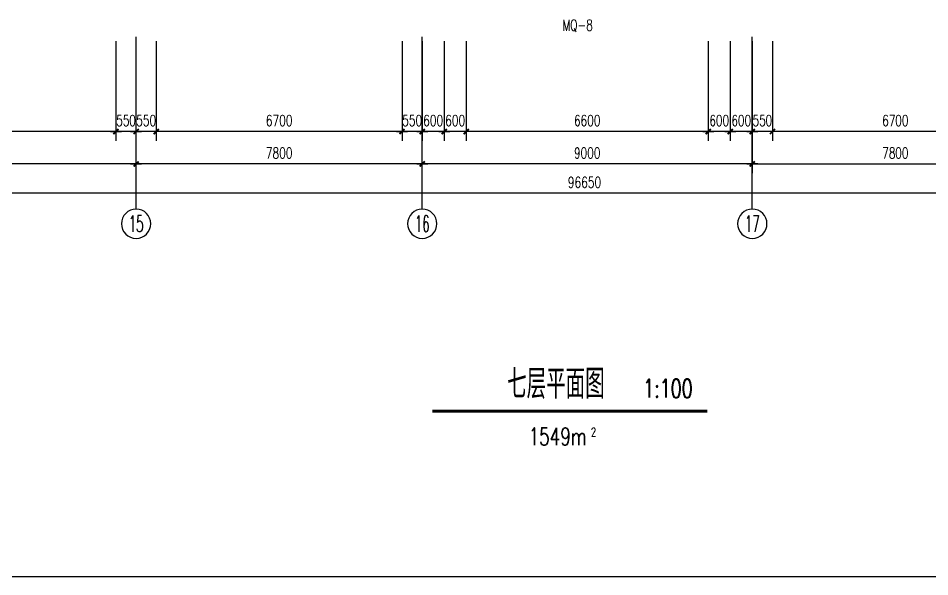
# Model space of a CAD drawing. Extents: x 816818 to 2098601, y 111417 to 390605.
# Drawn here: x 858822 to 883675, y 111417 to 126659 of the extents above; entities that cross this region are included whole.
import ezdxf
from ezdxf.enums import TextEntityAlignment as Align

# ---------------------------------------------------------------- set-up
doc = ezdxf.new("R2010")
doc.units = 0
doc.header["$LTSCALE"] = 1000
doc.header["$MEASUREMENT"] = 0
doc.layers.get('0').update_dxf_attribs({"linetype": 'CONTINUOUS'})
doc.layers.get('DEFPOINTS').update_dxf_attribs({"linetype": 'CONTINUOUS'})
for name, color, linetype in [('AXIS', 3, 'CONTINUOUS'), ('AXIS_TEXT', 7, 'CONTINUOUS'), ('MCB', 30, 'CONTINUOUS'), ('PUB_TEXT', 7, 'CONTINUOUS'), ('WINDOW', 2, 'CONTINUOUS'), ('面积注记', 7, 'CONTINUOUS')]:
    doc.layers.add(name, color=color, linetype=linetype)
doc.styles.add('_HZTXT', font='romans.shx', dxfattribs={"width": 0.7, "bigfont": 'z.shx'})
doc.styles.add('COMPLEX', font='COMPLEX')
doc.styles.add('DIM_FONT', font='SIMPLEX.shx', dxfattribs={"width": 0.7})
doc.styles.add('Z', font='romans', dxfattribs={"width": 0.8, "bigfont": 'z'})
doc.dimstyles.new('AXIS', dxfattribs={"dimtxt": 300, "dimasz": 1, "dimexe": 250, "dimexo": 300, "dimgap": 150, "dimtad": 1, "dimdec": 0, "dimzin": 0, "dimdsep": 46, "dimtxsty": 'DIM_FONT', "dimblk": '_DIMX', "dimcen": 2.5, "dimse1": 1, "dimse2": 1, "dimclrt": 7, "dimadec": 0, "dimazin": 0, "dimtfac": 1, "dimtdec": 0, "dimtix": 1, "dimtmove": 2, "dimatfit": 3, "dimldrblk": '_DIMX', "dimfxl": 1, "dimarcsym": 0})
doc.dimstyles.new('DIMA', dxfattribs={"dimtxt": 300, "dimasz": 1, "dimexe": 250, "dimexo": 300, "dimgap": 150, "dimtad": 1, "dimdec": 0, "dimzin": 0, "dimdsep": 46, "dimtxsty": 'DIM_FONT', "dimblk": '_DIMX', "dimcen": 2.5, "dimse1": 1, "dimclrt": 7, "dimadec": 0, "dimazin": 0, "dimtfac": 1, "dimtdec": 0, "dimtix": 1, "dimtmove": 2, "dimatfit": 3, "dimldrblk": '_DIMX', "dimfxl": 1, "dimarcsym": 0})
doc.dimstyles.new('DIMB', dxfattribs={"dimtxt": 300, "dimasz": 1, "dimexe": 250, "dimexo": 300, "dimgap": 150, "dimtad": 1, "dimdec": 0, "dimzin": 0, "dimdsep": 46, "dimtxsty": 'DIM_FONT', "dimblk": '_DIMX', "dimcen": 2.5, "dimse2": 1, "dimclrt": 7, "dimadec": 0, "dimazin": 0, "dimtfac": 1, "dimtdec": 0, "dimtix": 1, "dimtmove": 2, "dimatfit": 3, "dimldrblk": '_DIMX', "dimfxl": 1, "dimarcsym": 0})
doc.dimstyles.new('DIMN', dxfattribs={"dimtxt": 300, "dimasz": 1, "dimexe": 250, "dimexo": 300, "dimgap": 150, "dimtad": 1, "dimdec": 0, "dimzin": 0, "dimdsep": 46, "dimtxsty": 'DIM_FONT', "dimblk": '_DIMX', "dimcen": 2.5, "dimclrt": 7, "dimadec": 0, "dimazin": 0, "dimtfac": 1, "dimtdec": 0, "dimtix": 1, "dimtmove": 2, "dimatfit": 3, "dimldrblk": '_DIMX', "dimfxl": 1, "dimarcsym": 0})

# ---------------------------------------------------------------- blocks, each defined once
blk = doc.blocks.new('_AXISO')
blk.add_circle((0, 0), 0.5)
at = {"layer": 'AXIS_TEXT', "style": 'COMPLEX', "width": 1.041667}
blk.add_attdef('A', text='', height=0.56, dxfattribs=at).set_placement((-0.25, -0.28), (0.25, -0.28), align=Align.FIT)
blk = doc.blocks.new('_DIMX')
blk.add_line((-150, 0), (150, 0))
at = {"const_width": 50}
blk.add_lwpolyline([(-70, -70), (70, 70)], dxfattribs=at)
blk = doc.blocks.new('*D230')
at = {"layer": 'AXIS', "color": 0, "lineweight": -2, "transparency": 16777216}
blk.add_line((878835, 122681), (869837, 122681), dxfattribs=at)
at = {"layer": 'DEFPOINTS', "color": 0, "transparency": 16777216}
for p in [(869836, 126155), (878836, 126155), (869836, 122681)]:
    blk.add_point(p, dxfattribs=at)
at = {"layer": 'AXIS', "color": 0, "lineweight": -2, "transparency": 16777216, "rotation": 180}
blk.add_blockref('_DIMX', (869836, 122681), dxfattribs=at)
at = {"layer": 'AXIS', "color": 0, "lineweight": -2, "transparency": 16777216}
blk.add_blockref('_DIMX', (878836, 122681), dxfattribs=at)
at = {"layer": 'AXIS', "color": 7, "transparency": 16777216, "insert": (874336, 122981), "char_height": 300, "attachment_point": 5, "style": 'DIM_FONT'}
blk.add_mtext('9000', dxfattribs=at)
blk = doc.blocks.new('*D231')
at = {"layer": 'AXIS', "color": 0, "lineweight": -2, "transparency": 16777216}
blk.add_line((869835, 122681), (862037, 122681), dxfattribs=at)
at = {"layer": 'DEFPOINTS', "color": 0, "transparency": 16777216}
for p in [(862036, 126155), (869836, 126155), (862036, 122681)]:
    blk.add_point(p, dxfattribs=at)
at = {"layer": 'AXIS', "color": 0, "lineweight": -2, "transparency": 16777216, "rotation": 180}
blk.add_blockref('_DIMX', (862036, 122681), dxfattribs=at)
at = {"layer": 'AXIS', "color": 0, "lineweight": -2, "transparency": 16777216}
blk.add_blockref('_DIMX', (869836, 122681), dxfattribs=at)
at = {"layer": 'AXIS', "color": 7, "transparency": 16777216, "insert": (865936, 122981), "char_height": 300, "attachment_point": 5, "style": 'DIM_FONT'}
blk.add_mtext('7800', dxfattribs=at)
blk = doc.blocks.new('*D232')
at = {"layer": 'AXIS', "color": 0, "lineweight": -2, "transparency": 16777216}
blk.add_line((862035, 122681), (854237, 122681), dxfattribs=at)
at = {"layer": 'DEFPOINTS', "color": 0, "transparency": 16777216}
for p in [(854236, 126155), (862036, 126155), (854236, 122681)]:
    blk.add_point(p, dxfattribs=at)
at = {"layer": 'AXIS', "color": 0, "lineweight": -2, "transparency": 16777216, "rotation": 180}
blk.add_blockref('_DIMX', (854236, 122681), dxfattribs=at)
at = {"layer": 'AXIS', "color": 0, "lineweight": -2, "transparency": 16777216}
blk.add_blockref('_DIMX', (862036, 122681), dxfattribs=at)
at = {"layer": 'AXIS', "color": 7, "transparency": 16777216, "insert": (858136, 122981), "char_height": 300, "attachment_point": 5, "style": 'DIM_FONT'}
blk.add_mtext('7800', dxfattribs=at)
blk = doc.blocks.new('*D237')
at = {"layer": 'AXIS', "color": 0, "lineweight": -2, "transparency": 16777216}
for p, q in [((825936, 125855), (825936, 121631)), ((922586, 125855), (922586, 121631)), ((922585, 121881), (825937, 121881))]:
    blk.add_line(p, q, dxfattribs=at)
at = {"layer": 'DEFPOINTS', "color": 0, "transparency": 16777216}
for p in [(825936, 126155), (922586, 126155), (825936, 121881)]:
    blk.add_point(p, dxfattribs=at)
at = {"layer": 'AXIS', "color": 0, "lineweight": -2, "transparency": 16777216, "rotation": 180}
blk.add_blockref('_DIMX', (825936, 121881), dxfattribs=at)
at = {"layer": 'AXIS', "color": 0, "lineweight": -2, "transparency": 16777216}
blk.add_blockref('_DIMX', (922586, 121881), dxfattribs=at)
at = {"layer": 'AXIS', "color": 7, "transparency": 16777216, "insert": (874261, 122181), "char_height": 300, "attachment_point": 5, "style": 'DIM_FONT'}
blk.add_mtext('96650', dxfattribs=at)
blk = doc.blocks.new('*D238')
at = {"layer": 'AXIS', "color": 0, "lineweight": -2, "transparency": 16777216}
for p, q in [((862586, 126032), (862586, 123317)), ((862035, 123567), (862034, 123567)), ((862586, 123567), (862036, 123567)), ((862587, 123567), (862588, 123567))]:
    blk.add_line(p, q, dxfattribs=at)
at = {"layer": 'DEFPOINTS', "color": 0, "transparency": 16777216}
for p in [(862036, 126332), (862586, 126332), (862036, 123567)]:
    blk.add_point(p, dxfattribs=at)
at = {"layer": 'AXIS', "color": 0, "lineweight": -2, "transparency": 16777216}
blk.add_blockref('_DIMX', (862036, 123567), dxfattribs=at)
at = {"layer": 'AXIS', "color": 0, "lineweight": -2, "transparency": 16777216, "rotation": 180}
blk.add_blockref('_DIMX', (862586, 123567), dxfattribs=at)
at = {"layer": 'AXIS', "color": 7, "transparency": 16777216, "insert": (862311, 123867), "char_height": 300, "attachment_point": 5, "style": 'DIM_FONT'}
blk.add_mtext('550', dxfattribs=at)
blk = doc.blocks.new('*D239')
at = {"layer": 'AXIS', "color": 0, "lineweight": -2, "transparency": 16777216}
for p, q in [((851286, 126032), (851286, 123317)), ((861486, 126032), (861486, 123317)), ((861485, 123567), (851287, 123567))]:
    blk.add_line(p, q, dxfattribs=at)
at = {"layer": 'DEFPOINTS', "color": 0, "transparency": 16777216}
for p in [(851286, 126332), (861486, 126332), (851286, 123567)]:
    blk.add_point(p, dxfattribs=at)
at = {"layer": 'AXIS', "color": 0, "lineweight": -2, "transparency": 16777216, "rotation": 180}
blk.add_blockref('_DIMX', (851286, 123567), dxfattribs=at)
at = {"layer": 'AXIS', "color": 0, "lineweight": -2, "transparency": 16777216}
blk.add_blockref('_DIMX', (861486, 123567), dxfattribs=at)
at = {"layer": 'AXIS', "color": 7, "transparency": 16777216, "insert": (856386, 123867), "char_height": 300, "attachment_point": 5, "style": 'DIM_FONT'}
blk.add_mtext('10200', dxfattribs=at)
blk = doc.blocks.new('*D247')
at = {"layer": 'AXIS', "color": 0, "lineweight": -2, "transparency": 16777216}
for p, q in [((861486, 126032), (861486, 123317)), ((861485, 123567), (861484, 123567)), ((862036, 123567), (861486, 123567)), ((862037, 123567), (862038, 123567))]:
    blk.add_line(p, q, dxfattribs=at)
at = {"layer": 'DEFPOINTS', "color": 0, "transparency": 16777216}
for p in [(861486, 126332), (862036, 126332), (861486, 123567)]:
    blk.add_point(p, dxfattribs=at)
at = {"layer": 'AXIS', "color": 0, "lineweight": -2, "transparency": 16777216}
blk.add_blockref('_DIMX', (861486, 123567), dxfattribs=at)
at = {"layer": 'AXIS', "color": 0, "lineweight": -2, "transparency": 16777216, "rotation": 180}
blk.add_blockref('_DIMX', (862036, 123567), dxfattribs=at)
at = {"layer": 'AXIS', "color": 7, "transparency": 16777216, "insert": (861761, 123867), "char_height": 300, "attachment_point": 5, "style": 'DIM_FONT'}
blk.add_mtext('550', dxfattribs=at)
blk = doc.blocks.new('*D249')
at = {"layer": 'AXIS', "color": 0, "lineweight": -2, "transparency": 16777216}
for p, q in [((878836, 125855), (878836, 122431)), ((886636, 125855), (886636, 122431)), ((878837, 122681), (886635, 122681))]:
    blk.add_line(p, q, dxfattribs=at)
at = {"layer": 'DEFPOINTS', "color": 0, "transparency": 16777216}
for p in [(878836, 126155), (886636, 126155), (886636, 122681)]:
    blk.add_point(p, dxfattribs=at)
at = {"layer": 'AXIS', "color": 0, "lineweight": -2, "transparency": 16777216, "rotation": 180}
blk.add_blockref('_DIMX', (878836, 122681), dxfattribs=at)
at = {"layer": 'AXIS', "color": 0, "lineweight": -2, "transparency": 16777216}
blk.add_blockref('_DIMX', (886636, 122681), dxfattribs=at)
at = {"layer": 'AXIS', "color": 7, "transparency": 16777216, "insert": (882736, 122981), "char_height": 300, "attachment_point": 5, "style": 'DIM_FONT'}
blk.add_mtext('7800', dxfattribs=at)
blk = doc.blocks.new('*D261')
at = {"layer": 'AXIS', "color": 0, "lineweight": -2, "transparency": 16777216}
for p, q in [((879386, 126032), (879386, 123317)), ((886086, 126032), (886086, 123317)), ((886085, 123567), (879387, 123567))]:
    blk.add_line(p, q, dxfattribs=at)
at = {"layer": 'DEFPOINTS', "color": 0, "transparency": 16777216}
for p in [(879386, 126332), (886086, 126332), (879386, 123567)]:
    blk.add_point(p, dxfattribs=at)
at = {"layer": 'AXIS', "color": 0, "lineweight": -2, "transparency": 16777216, "rotation": 180}
blk.add_blockref('_DIMX', (879386, 123567), dxfattribs=at)
at = {"layer": 'AXIS', "color": 0, "lineweight": -2, "transparency": 16777216}
blk.add_blockref('_DIMX', (886086, 123567), dxfattribs=at)
at = {"layer": 'AXIS', "color": 7, "transparency": 16777216, "insert": (882736, 123867), "char_height": 300, "attachment_point": 5, "style": 'DIM_FONT'}
blk.add_mtext('6700', dxfattribs=at)
blk = doc.blocks.new('*D262')
at = {"layer": 'AXIS', "color": 0, "lineweight": -2, "transparency": 16777216}
for p, q in [((878836, 126032), (878836, 123317)), ((879386, 126032), (879386, 123317)), ((878835, 123567), (878834, 123567)), ((879386, 123567), (878836, 123567)), ((879387, 123567), (879388, 123567))]:
    blk.add_line(p, q, dxfattribs=at)
at = {"layer": 'DEFPOINTS', "color": 0, "transparency": 16777216}
for p in [(878836, 126332), (879386, 126332), (878836, 123567)]:
    blk.add_point(p, dxfattribs=at)
at = {"layer": 'AXIS', "color": 0, "lineweight": -2, "transparency": 16777216}
blk.add_blockref('_DIMX', (878836, 123567), dxfattribs=at)
at = {"layer": 'AXIS', "color": 0, "lineweight": -2, "transparency": 16777216, "rotation": 180}
blk.add_blockref('_DIMX', (879386, 123567), dxfattribs=at)
at = {"layer": 'AXIS', "color": 7, "transparency": 16777216, "insert": (879111, 123867), "char_height": 300, "attachment_point": 5, "style": 'DIM_FONT'}
blk.add_mtext('550', dxfattribs=at)
blk = doc.blocks.new('*D270')
at = {"layer": 'AXIS', "color": 0, "lineweight": -2, "transparency": 16777216}
for p, q in [((877636, 126032), (877636, 123317)), ((878236, 126032), (878236, 123317)), ((877635, 123567), (877634, 123567)), ((878236, 123567), (877636, 123567)), ((878237, 123567), (878238, 123567))]:
    blk.add_line(p, q, dxfattribs=at)
at = {"layer": 'DEFPOINTS', "color": 0, "transparency": 16777216}
for p in [(877636, 126332), (878236, 126332), (877636, 123567)]:
    blk.add_point(p, dxfattribs=at)
at = {"layer": 'AXIS', "color": 0, "lineweight": -2, "transparency": 16777216}
blk.add_blockref('_DIMX', (877636, 123567), dxfattribs=at)
at = {"layer": 'AXIS', "color": 0, "lineweight": -2, "transparency": 16777216, "rotation": 180}
blk.add_blockref('_DIMX', (878236, 123567), dxfattribs=at)
at = {"layer": 'AXIS', "color": 7, "transparency": 16777216, "insert": (877936, 123867), "char_height": 300, "attachment_point": 5, "style": 'DIM_FONT'}
blk.add_mtext('600', dxfattribs=at)
blk = doc.blocks.new('*D271')
at = {"layer": 'AXIS', "color": 0, "lineweight": -2, "transparency": 16777216}
for p, q in [((878236, 126032), (878236, 123317)), ((878836, 126032), (878836, 123317)), ((878235, 123567), (878234, 123567)), ((878836, 123567), (878236, 123567)), ((878837, 123567), (878838, 123567))]:
    blk.add_line(p, q, dxfattribs=at)
at = {"layer": 'DEFPOINTS', "color": 0, "transparency": 16777216}
for p in [(878236, 126332), (878836, 126332), (878236, 123567)]:
    blk.add_point(p, dxfattribs=at)
at = {"layer": 'AXIS', "color": 0, "lineweight": -2, "transparency": 16777216}
blk.add_blockref('_DIMX', (878236, 123567), dxfattribs=at)
at = {"layer": 'AXIS', "color": 0, "lineweight": -2, "transparency": 16777216, "rotation": 180}
blk.add_blockref('_DIMX', (878836, 123567), dxfattribs=at)
at = {"layer": 'AXIS', "color": 7, "transparency": 16777216, "insert": (878536, 123867), "char_height": 300, "attachment_point": 5, "style": 'DIM_FONT'}
blk.add_mtext('600', dxfattribs=at)
blk = doc.blocks.new('*D272')
at = {"layer": 'AXIS', "color": 0, "lineweight": -2, "transparency": 16777216}
for p, q in [((869836, 126032), (869836, 123317)), ((870436, 126032), (870436, 123317)), ((869835, 123567), (869834, 123567)), ((870436, 123567), (869836, 123567)), ((870437, 123567), (870438, 123567))]:
    blk.add_line(p, q, dxfattribs=at)
at = {"layer": 'DEFPOINTS', "color": 0, "transparency": 16777216}
for p in [(869836, 126332), (870436, 126332), (869836, 123567)]:
    blk.add_point(p, dxfattribs=at)
at = {"layer": 'AXIS', "color": 0, "lineweight": -2, "transparency": 16777216}
blk.add_blockref('_DIMX', (869836, 123567), dxfattribs=at)
at = {"layer": 'AXIS', "color": 0, "lineweight": -2, "transparency": 16777216, "rotation": 180}
blk.add_blockref('_DIMX', (870436, 123567), dxfattribs=at)
at = {"layer": 'AXIS', "color": 7, "transparency": 16777216, "insert": (870136, 123867), "char_height": 300, "attachment_point": 5, "style": 'DIM_FONT'}
blk.add_mtext('600', dxfattribs=at)
blk = doc.blocks.new('*D273')
at = {"layer": 'AXIS', "color": 0, "lineweight": -2, "transparency": 16777216}
for p, q in [((862586, 126032), (862586, 123317)), ((869286, 126032), (869286, 123317)), ((869285, 123567), (862587, 123567))]:
    blk.add_line(p, q, dxfattribs=at)
at = {"layer": 'DEFPOINTS', "color": 0, "transparency": 16777216}
for p in [(862586, 126332), (869286, 126332), (862586, 123567)]:
    blk.add_point(p, dxfattribs=at)
at = {"layer": 'AXIS', "color": 0, "lineweight": -2, "transparency": 16777216, "rotation": 180}
blk.add_blockref('_DIMX', (862586, 123567), dxfattribs=at)
at = {"layer": 'AXIS', "color": 0, "lineweight": -2, "transparency": 16777216}
blk.add_blockref('_DIMX', (869286, 123567), dxfattribs=at)
at = {"layer": 'AXIS', "color": 7, "transparency": 16777216, "insert": (865936, 123867), "char_height": 300, "attachment_point": 5, "style": 'DIM_FONT'}
blk.add_mtext('6700', dxfattribs=at)
blk = doc.blocks.new('*D274')
at = {"layer": 'AXIS', "color": 0, "lineweight": -2, "transparency": 16777216}
for p, q in [((869286, 126032), (869286, 123317)), ((869836, 126032), (869836, 123317)), ((869285, 123567), (869284, 123567)), ((869836, 123567), (869286, 123567)), ((869837, 123567), (869838, 123567))]:
    blk.add_line(p, q, dxfattribs=at)
at = {"layer": 'DEFPOINTS', "color": 0, "transparency": 16777216}
for p in [(869286, 126332), (869836, 126332), (869286, 123567)]:
    blk.add_point(p, dxfattribs=at)
at = {"layer": 'AXIS', "color": 0, "lineweight": -2, "transparency": 16777216}
blk.add_blockref('_DIMX', (869286, 123567), dxfattribs=at)
at = {"layer": 'AXIS', "color": 0, "lineweight": -2, "transparency": 16777216, "rotation": 180}
blk.add_blockref('_DIMX', (869836, 123567), dxfattribs=at)
at = {"layer": 'AXIS', "color": 7, "transparency": 16777216, "insert": (869561, 123867), "char_height": 300, "attachment_point": 5, "style": 'DIM_FONT'}
blk.add_mtext('550', dxfattribs=at)
blk = doc.blocks.new('*D397')
at = {"layer": 'AXIS', "color": 0, "lineweight": -2, "transparency": 16777216}
for p, q in [((870436, 126032), (870436, 123317)), ((871036, 126032), (871036, 123317)), ((870435, 123567), (870434, 123567)), ((871036, 123567), (870436, 123567)), ((871037, 123567), (871038, 123567))]:
    blk.add_line(p, q, dxfattribs=at)
at = {"layer": 'DEFPOINTS', "color": 0, "transparency": 16777216}
for p in [(870436, 126332), (871036, 126332), (870436, 123567)]:
    blk.add_point(p, dxfattribs=at)
at = {"layer": 'AXIS', "color": 0, "lineweight": -2, "transparency": 16777216}
blk.add_blockref('_DIMX', (870436, 123567), dxfattribs=at)
at = {"layer": 'AXIS', "color": 0, "lineweight": -2, "transparency": 16777216, "rotation": 180}
blk.add_blockref('_DIMX', (871036, 123567), dxfattribs=at)
at = {"layer": 'AXIS', "color": 7, "transparency": 16777216, "insert": (870736, 123867), "char_height": 300, "attachment_point": 5, "style": 'DIM_FONT'}
blk.add_mtext('600', dxfattribs=at)
blk = doc.blocks.new('*D398')
at = {"layer": 'AXIS', "color": 0, "lineweight": -2, "transparency": 16777216}
for p, q in [((871036, 126032), (871036, 123317)), ((877636, 126032), (877636, 123317)), ((877635, 123567), (871037, 123567))]:
    blk.add_line(p, q, dxfattribs=at)
at = {"layer": 'DEFPOINTS', "color": 0, "transparency": 16777216}
for p in [(871036, 126332), (877636, 126332), (871036, 123567)]:
    blk.add_point(p, dxfattribs=at)
at = {"layer": 'AXIS', "color": 0, "lineweight": -2, "transparency": 16777216, "rotation": 180}
blk.add_blockref('_DIMX', (871036, 123567), dxfattribs=at)
at = {"layer": 'AXIS', "color": 0, "lineweight": -2, "transparency": 16777216}
blk.add_blockref('_DIMX', (877636, 123567), dxfattribs=at)
at = {"layer": 'AXIS', "color": 7, "transparency": 16777216, "insert": (874336, 123867), "char_height": 300, "attachment_point": 5, "style": 'DIM_FONT'}
blk.add_mtext('6600', dxfattribs=at)

msp = doc.modelspace()

# ---------------------------------------------------------------- linework, layer by layer
at = {"layer": 'AXIS'}
for p, q in [((862036.2, 121451.5), (862036.2, 126154.9)), ((869836.2, 121451.5), (869836.2, 126154.9)), ((878836.2, 121451.5), (878836.2, 126154.9))]:
    msp.add_line(p, q, dxfattribs=at)
at = {"layer": 'MCB'}
msp.add_lwpolyline([(816818, 156595.1), (933587.8, 156595.1), (933587.8, 111417.1), (816818, 111417.1)], close=True, dxfattribs=at)
at = {"layer": 'WINDOW', "const_width": 80}
msp.add_lwpolyline([(870115.3, 115934.9), (877606.9, 115934.9)], dxfattribs=at)

# ---------------------------------------------------------------- block references
at = {"layer": 'AXIS'}
ref = msp.add_blockref('_AXISO', (862036.2, 121051.5), dxfattribs=dict(at, xscale=-800, yscale=800, zscale=800, rotation=180))
ref.add_attrib('A', '15', dxfattribs={"layer": 'AXIS_TEXT', "height": 448, "style": 'COMPLEX', "width": 0.646552}).set_placement((861836.2, 120827.5), (862236.2, 120827.5), align=Align.FIT)
ref = msp.add_blockref('_AXISO', (869836.2, 121051.5), dxfattribs=dict(at, xscale=-800, yscale=800, zscale=800, rotation=180))
ref.add_attrib('A', '16', dxfattribs={"layer": 'AXIS_TEXT', "height": 448, "style": 'COMPLEX', "width": 0.646552}).set_placement((869636.2, 120827.5), (870036.2, 120827.5), align=Align.FIT)
ref = msp.add_blockref('_AXISO', (878836.2, 121051.5), dxfattribs=dict(at, xscale=-800, yscale=800, zscale=800, rotation=180))
ref.add_attrib('A', '17', dxfattribs={"layer": 'AXIS_TEXT', "height": 448, "style": 'COMPLEX', "width": 0.646552}).set_placement((878636.2, 120827.5), (879036.2, 120827.5), align=Align.FIT)

# ---------------------------------------------------------------- texts
at = {"layer": 'MCB', "style": 'Z', "width": 0.7}
msp.add_text('MQ-8', height=300, dxfattribs=at).set_placement((873659.2, 126318.1))
at = {"layer": 'PUB_TEXT', "style": 'DIM_FONT', "width": 0.7}
msp.add_text('1549m', height=480, dxfattribs=at).set_placement((874320.2, 115245.3), align=Align.MIDDLE_RIGHT)
msp.add_text(' 2', height=240, dxfattribs=at).set_placement((874320.2, 115245.3))
at = {"layer": '面积注记', "style": '_HZTXT', "width": 0.7}
for s, height, p in [('七层平面图', 800, (872152, 116278.9)), ('1:100', 500, (875860.4, 116307.7))]:
    msp.add_text(s, height=height, dxfattribs=at).set_placement(p)

# ---------------------------------------------------------------- dimensions: what is measured, and where the dimension line sits
at = {"layer": 'AXIS'}
for p1, p2, distance, dimstyle, picture, middle in [((861486.1, 126332.2), (851286.1, 126332.2), 2765.6, 'DIMN', '*D239', (856386.1, 123866.6)), ((862036.2, 126332.2), (861486.1, 126332.2), 2765.6, 'DIMA', '*D247', (861761.1, 123866.6)), ((862586.1, 126332.2), (862036.2, 126332.2), 2765.6, 'DIMB', '*D238', (862311.1, 123866.6)), ((869286.1, 126332.2), (862586.1, 126332.2), 2765.6, 'DIMN', '*D273', (865936.1, 123866.6)), ((869836.1, 126332.2), (869286.1, 126332.2), 2765.6, 'DIMN', '*D274', (869561.1, 123866.6)), ((870436.1, 126332.2), (869836.1, 126332.2), 2765.6, 'DIMN', '*D272', (870136.1, 123866.6)), ((871036.1, 126332.2), (870436.1, 126332.2), 2765.6, 'DIMN', '*D397', (870736.1, 123866.6)), ((877636.1, 126332.2), (871036.1, 126332.2), 2765.6, 'DIMN', '*D398', (874336.1, 123866.6)), ((878236.1, 126332.2), (877636.1, 126332.2), 2765.6, 'DIMN', '*D270', (877936.1, 123866.6)), ((878836.1, 126332.2), (878236.1, 126332.2), 2765.6, 'DIMN', '*D271', (878536.1, 123866.6)), ((879386.1, 126332.2), (878836.1, 126332.2), 2765.6, 'DIMN', '*D262', (879111.1, 123866.6)), ((886086.1, 126332.2), (879386.1, 126332.2), 2765.6, 'DIMN', '*D261', (882736.1, 123866.6)), ((922586.1, 126154.9), (825936.1, 126154.9), 4274.4, 'DIMN', '*D237', (874261.1, 122180.5))]:
    dim = msp.add_aligned_dim(p1=p1, p2=p2, distance=distance, dimstyle=dimstyle, dxfattribs=at)
    dim.commit()
    dim.dimension.update_dxf_attribs({"geometry": picture, "text_midpoint": middle})
for base, p1, p2, dimstyle, picture, middle in [((854236.2, 122680.5), (862036.2, 126154.9), (854236.2, 126154.9), 'AXIS', '*D232', (858136.2, 122980.5)), ((862036.2, 122680.5), (869836.2, 126154.9), (862036.2, 126154.9), 'AXIS', '*D231', (865936.2, 122980.5)), ((869836.2, 122680.5), (878836.2, 126154.9), (869836.2, 126154.9), 'AXIS', '*D230', (874336.2, 122980.5)), ((886635.9, 122680.5), (878835.9, 126154.9), (886635.9, 126154.9), 'DIMN', '*D249', (882735.9, 122980.5))]:
    dim = msp.add_linear_dim(base=base, p1=p1, p2=p2, angle=180, dimstyle=dimstyle, dxfattribs=at)
    dim.commit()
    dim.dimension.update_dxf_attribs({"geometry": picture, "text_midpoint": middle})

doc.saveas('drawing.dxf')
